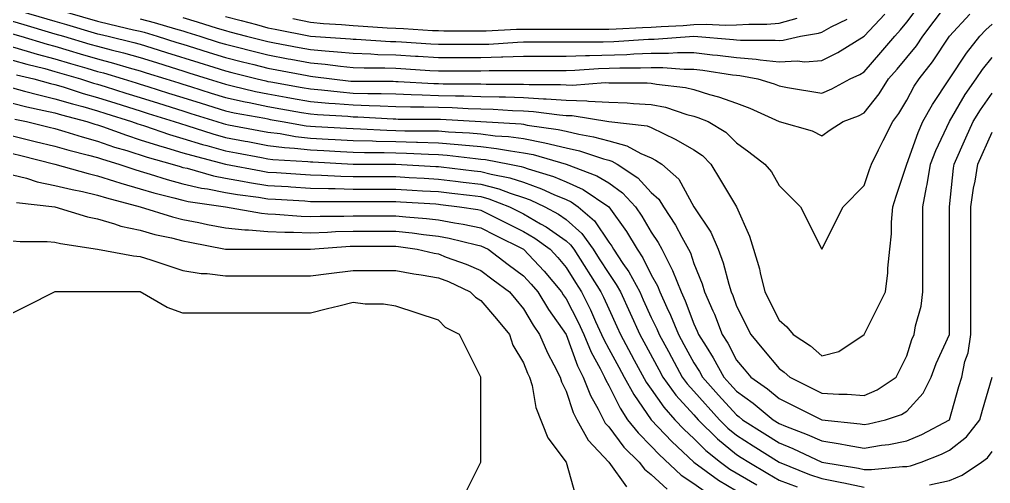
# Model space of a CAD drawing. Header units: inches. Extents: x 794995 to 811195, y 2485918 to 2508058.
# Drawn here: x 797820 to 798504, y 2489353 to 2489680 of the extents above; entities that cross this region are included whole.
import ezdxf

# ---------------------------------------------------------------- set-up
doc = ezdxf.new("R2010")
doc.units = ezdxf.units.IN
doc.header["$MEASUREMENT"] = 0
doc.layers.add('contour', color=7, linetype='Continuous')

msp = doc.modelspace()

# ---------------------------------------------------------------- linework, layer by layer
at = {"layer": 'contour'}
for points in [[(797815.16, 2489687.77), (797845.16, 2489678.95), (797853.34, 2489676.54), (797872.66, 2489670.86), (797875.16, 2489670.13), (797876.59, 2489669.79), (797882.66, 2489668.36), (797900.77, 2489663.97), (797905.16, 2489662.74), (797913.34, 2489660.18), (797923.73, 2489656.93), (797946.59, 2489649.79), (797956.98, 2489646.54), (797965.16, 2489643.99), (797969.66, 2489642.86), (797987.66, 2489638.36), (797993.7, 2489636.9), (797995.16, 2489636.6), (797997.3, 2489636.22), (798019.16, 2489632.36), (798025.16, 2489631.3), (798032.9, 2489630.62), (798045.93, 2489629.13), (798055.16, 2489628.36), (798065.44, 2489628.08), (798074.87, 2489628.08), (798085.16, 2489627.77), (798096.07, 2489627.45), (798103.81, 2489627.01), (798115.16, 2489626.69), (798127.16, 2489626.36), (798133.16, 2489626.36), (798145.16, 2489626.01), (798157.89, 2489625.63), (798162.43, 2489625.63), (798175.16, 2489625.24), (798189.16, 2489624.36), (798191.16, 2489624.36), (798205.16, 2489623.36), (798219.64, 2489622.84), (798220.87, 2489622.65), (798235.16, 2489622), (798248.2, 2489621.4), (798252.53, 2489620.99), (798265.16, 2489620.36), (798275.16, 2489618.36), (798290.16, 2489613.36), (798295.16, 2489612.11), (798298.02, 2489611.22), (798305.16, 2489608.36), (798317.66, 2489600.86), (798325.16, 2489593.36), (798333.73, 2489586.93), (798345.16, 2489578.36), (798349.7, 2489572.91), (798355.16, 2489563.36), (798370.16, 2489548.36), (798385.16, 2489518.36), (798400.16, 2489548.36), (798415.16, 2489563.36), (798418.91, 2489574.61), (798420.16, 2489578.36), (798425.16, 2489588.36), (798428.49, 2489595.03), (798435.16, 2489608.36), (798439.44, 2489614.08), (798445.16, 2489623.36), (798450.38, 2489633.14), (798453.73, 2489638.36), (798463.16, 2489650.36), (798475.16, 2489668.36), (798489.56, 2489683.96)], [(797845.16, 2489687.77), (797875.16, 2489678.95), (797883.73, 2489676.93), (797900.54, 2489672.98), (797905.16, 2489671.89), (797907.95, 2489671.15), (797917.16, 2489668.36), (797930.87, 2489664.07), (797935.16, 2489662.74), (797943.34, 2489660.18), (797953.73, 2489656.93), (797965.16, 2489653.36), (797977.16, 2489650.36), (797985.16, 2489648.36), (797995.16, 2489645.86), (798001.48, 2489644.68), (798022.85, 2489640.67), (798025.16, 2489640.24), (798026.87, 2489640.08), (798040.16, 2489638.36), (798053.62, 2489636.82), (798055.16, 2489636.7), (798056.87, 2489636.65), (798083.45, 2489636.65), (798085.16, 2489636.6), (798086.98, 2489636.54), (798111.92, 2489635.12), (798115.16, 2489635.03), (798118.59, 2489634.93), (798141.73, 2489634.93), (798145.16, 2489634.83), (798148.8, 2489634.72), (798171.52, 2489634.72), (798175.16, 2489634.61), (798179.16, 2489634.36), (798201.16, 2489634.36), (798205.16, 2489634.07), (798209.6, 2489633.92), (798232.55, 2489635.75), (798235.16, 2489635.63), (798238.02, 2489635.5), (798262.3, 2489635.5), (798265.16, 2489635.36), (798268.91, 2489634.61), (798289.16, 2489632.36), (798295.16, 2489630.86), (798306.07, 2489627.45), (798312.53, 2489625.73), (798325.16, 2489621.22), (798334.63, 2489617.84), (798355.16, 2489608.36), (798378.49, 2489601.69), (798385.16, 2489598.36), (798391.16, 2489602.36), (798400.16, 2489608.36), (798411.16, 2489612.36), (798415.16, 2489614.36), (798425.59, 2489627.93), (798432.3, 2489638.36), (798438.24, 2489645.28), (798445.16, 2489653.36), (798451.83, 2489661.69), (798456.41, 2489668.36), (798464.44, 2489679.07), (798475.16, 2489693.36)], [(797905.16, 2489680.71), (797914.93, 2489678.13), (797929.94, 2489673.58), (797935.16, 2489672.11), (797938.09, 2489671.29), (797947.16, 2489668.36), (797960.87, 2489664.07), (797965.16, 2489662.74), (797972.66, 2489660.86), (797984.66, 2489657.86), (797995.16, 2489655.24), (798009.37, 2489652.57), (798011.31, 2489652.21), (798025.16, 2489649.61), (798035.44, 2489648.65), (798046.27, 2489647.25), (798055.16, 2489646.36), (798062.9, 2489646.1), (798077.42, 2489646.1), (798085.16, 2489645.86), (798092.22, 2489645.42), (798109.16, 2489644.36), (798115.16, 2489643.99), (798145.16, 2489643.99), (798150.97, 2489644.17), (798169.35, 2489644.17), (798175.16, 2489644.36), (798205.16, 2489644.36), (798211.37, 2489644.57), (798227.89, 2489645.63), (798242.9, 2489646.1), (798257.42, 2489646.1), (798265.16, 2489646.36), (798273.16, 2489646.36), (798288.24, 2489645.28), (798295.16, 2489645.28), (798301.37, 2489644.57), (798322.3, 2489641.22), (798325.16, 2489640.86), (798327.47, 2489640.67), (798340.16, 2489638.36), (798351.63, 2489634.83), (798355.16, 2489633.36), (798361.16, 2489632.36), (798385.16, 2489628.36), (798392.22, 2489631.3), (798405.16, 2489638.36), (798412, 2489641.52), (798415.16, 2489643.36), (798426.7, 2489656.82), (798436.59, 2489668.36), (798440.71, 2489672.81), (798445.16, 2489678.36), (798453.73, 2489689.79)], [(797935.16, 2489681.49), (797945.4, 2489678.61), (797959.44, 2489674.08), (797965.16, 2489672.36), (797968.32, 2489671.52), (797980.16, 2489668.36), (797992.16, 2489665.36), (797995.16, 2489664.61), (797999.77, 2489663.75), (798017.26, 2489660.47), (798025.16, 2489658.99), (798035.5, 2489658.02), (798044.25, 2489657.45), (798055.16, 2489656.36), (798067.57, 2489655.95), (798072.43, 2489655.63), (798085.16, 2489655.24), (798099.16, 2489654.36), (798101.04, 2489654.24), (798115.16, 2489653.36), (798145.16, 2489653.36), (798159.7, 2489653.82), (798160.68, 2489653.88), (798175.16, 2489654.36), (798205.16, 2489654.36), (798218.71, 2489654.81), (798221.61, 2489654.81), (798247.89, 2489655.63), (798252.75, 2489655.95), (798265.16, 2489656.36), (798277.16, 2489656.36), (798283.62, 2489656.82), (798295.16, 2489656.82), (798308.2, 2489655.32), (798311.83, 2489655.03), (798325.16, 2489653.36), (798339.01, 2489652.21), (798341.83, 2489651.7), (798355.16, 2489650.36), (798367.79, 2489650.99), (798373.16, 2489650.36), (798385.16, 2489651.22), (798396.59, 2489656.93), (798415.16, 2489668.36), (798429.64, 2489683.88)], [(797965.16, 2489682.36), (797976.21, 2489679.41), (797986.98, 2489676.54), (797995.16, 2489674.36), (798000.16, 2489673.36), (798025.16, 2489668.36), (798053.34, 2489666.54), (798055.16, 2489666.36), (798057.23, 2489666.29), (798081.52, 2489664.72), (798085.16, 2489664.61), (798089.16, 2489664.36), (798109.86, 2489663.07), (798115.16, 2489662.74), (798145.16, 2489662.74), (798150.61, 2489662.91), (798171.02, 2489664.22), (798175.16, 2489664.36), (798205.16, 2489664.36), (798209.03, 2489664.49), (798231.29, 2489664.49), (798238.8, 2489664.72), (798263.09, 2489666.29), (798265.16, 2489666.36), (798267.16, 2489666.36), (798295.16, 2489668.36), (798322.94, 2489666.14), (798325.16, 2489665.86), (798327.89, 2489665.63), (798352.43, 2489665.63), (798355.16, 2489665.36), (798358.02, 2489665.5), (798370.16, 2489668.36), (798382.94, 2489670.58), (798385.16, 2489671.36), (798391.83, 2489675.03), (798403.16, 2489680.36)], [(798012.66, 2489680.86), (798025.16, 2489678.36), (798034.25, 2489677.45), (798046.88, 2489676.64), (798055.16, 2489675.86), (798062.22, 2489675.42), (798079.16, 2489674.36), (798085.16, 2489673.99), (798090.61, 2489673.82), (798111.02, 2489672.5), (798115.16, 2489672.36), (798119.03, 2489672.23), (798141.29, 2489672.23), (798145.16, 2489672.11), (798148.91, 2489672.11), (798170.16, 2489673.36), (798235.16, 2489673.36), (798240.3, 2489673.5), (798259, 2489674.52), (798265.16, 2489674.68), (798272.02, 2489675.22), (798287.47, 2489676.05), (798295.16, 2489676.69), (798303.73, 2489676.93), (798317.42, 2489676.1), (798325.16, 2489676.36), (798333.73, 2489676.93), (798346.59, 2489676.93), (798355.16, 2489677.59), (798367.79, 2489680.99)], [(797815.16, 2489678.95), (797823.34, 2489676.54), (797842.66, 2489670.86), (797845.16, 2489670.13), (797851.16, 2489668.36), (797869.7, 2489662.91), (797875.16, 2489661.3), (797884.76, 2489658.76), (797893.45, 2489656.65), (797905.16, 2489653.36), (797916.59, 2489649.79), (797926.98, 2489646.54), (797935.16, 2489643.99), (797939.44, 2489642.65), (797953.16, 2489638.36), (797962.3, 2489635.5), (797965.16, 2489634.61), (797969.96, 2489633.56), (797986.38, 2489629.58), (797995.16, 2489627.77), (798008.02, 2489625.5), (798011.66, 2489624.86), (798025.16, 2489622.48), (798038.13, 2489621.33), (798042.43, 2489621.09), (798055.16, 2489620.03), (798066.51, 2489619.71), (798074.25, 2489619.27), (798085.16, 2489618.95), (798095.44, 2489618.65), (798104.87, 2489618.65), (798115.16, 2489618.36), (798124.89, 2489618.09), (798136.07, 2489617.45), (798145.16, 2489617.19), (798153.73, 2489616.93), (798167.42, 2489616.1), (798175.16, 2489615.86), (798182.22, 2489615.42), (798200.54, 2489612.98), (798205.16, 2489612.65), (798209.3, 2489612.5), (798235.16, 2489608.36), (798262.16, 2489605.36), (798265.16, 2489604.07), (798273.73, 2489599.79), (798282.53, 2489595.73), (798295.16, 2489588.36), (798301.16, 2489584.36), (798307.16, 2489578.36), (798313.91, 2489567.11), (798325.16, 2489548.36), (798334.39, 2489527.59), (798337.16, 2489518.36), (798341.31, 2489504.51), (798341.83, 2489501.7), (798345.16, 2489488.36), (798355.16, 2489468.36), (798360.61, 2489463.82), (798365.16, 2489458.36), (798377.16, 2489450.36), (798385.16, 2489443.36), (798397.16, 2489446.36), (798415.16, 2489458.36), (798430.16, 2489488.36), (798431.83, 2489501.7), (798431.83, 2489505.03), (798433.16, 2489518.36), (798434.25, 2489529.27), (798434.25, 2489537.45), (798435.16, 2489548.36), (798437.66, 2489555.86), (798445.16, 2489578.36), (798452.98, 2489600.54), (798456.41, 2489608.36), (798463.16, 2489620.36), (798475.16, 2489638.36), (798487.16, 2489656.36), (798496.59, 2489668.36), (798500.71, 2489672.81), (798505.16, 2489676.93)], [(797815.16, 2489670.13), (797821.16, 2489668.36), (797839.58, 2489662.78), (797845.16, 2489661.3), (797855.16, 2489658.36), (797862.89, 2489656.09), (797875.16, 2489652.48), (797886.32, 2489649.52), (797897.33, 2489646.19), (797905.16, 2489643.99), (797909.44, 2489642.65), (797923.16, 2489638.36), (797932.3, 2489635.5), (797935.16, 2489634.61), (797940.61, 2489632.91), (797955.16, 2489628.36), (797965.16, 2489625.24), (797979.01, 2489622.21), (797981.83, 2489621.7), (797995.16, 2489618.95), (798004.16, 2489617.36), (798018.73, 2489614.79), (798025.16, 2489613.65), (798030.02, 2489613.23), (798051.52, 2489612), (798055.16, 2489611.69), (798058.4, 2489611.6), (798083.34, 2489610.18), (798085.16, 2489610.13), (798086.87, 2489610.08), (798113.45, 2489610.08), (798115.16, 2489610.03), (798116.78, 2489609.98), (798145.16, 2489608.36), (798173.39, 2489606.6), (798175.16, 2489606.36), (798177.66, 2489605.86), (798199.53, 2489602.74), (798205.16, 2489601.44), (798214.16, 2489599.36), (798224.44, 2489597.65), (798235.16, 2489594.73), (798248.02, 2489591.22), (798257.66, 2489585.86), (798265.16, 2489582.65), (798268.02, 2489581.22), (798272.66, 2489578.36), (798284.57, 2489567.77), (798295.16, 2489548.36), (798307.16, 2489530.36), (798312.3, 2489518.36), (798315.69, 2489508.89), (798319.7, 2489493.82), (798321.41, 2489488.36), (798322.55, 2489485.75), (798325.16, 2489478.36), (798335.16, 2489458.36), (798344.25, 2489447.45), (798355.16, 2489434.36), (798358.69, 2489431.89), (798362.66, 2489428.36), (798385.16, 2489417.11), (798397.16, 2489416.36), (798403.16, 2489416.36), (798415.16, 2489415.5), (798424.16, 2489419.36), (798437.66, 2489428.36), (798445.16, 2489443.36), (798448.69, 2489454.83), (798450.16, 2489458.36), (798451.16, 2489464.36), (798455.16, 2489478.36), (798456.41, 2489488.36), (798456.41, 2489548.36), (798459.01, 2489562.21), (798459.44, 2489564.08), (798461.83, 2489578.36), (798465.56, 2489587.96), (798475.16, 2489608.36), (798486.27, 2489627.25), (798493.91, 2489638.36), (798498.49, 2489645.03), (798505.16, 2489653.36)], [(797815.16, 2489660.86), (797825.59, 2489657.93), (797832.6, 2489655.8), (797845.16, 2489652.48), (797856.07, 2489649.27), (797867.66, 2489645.86), (797875.16, 2489643.65), (797879.34, 2489642.55), (797893.16, 2489638.36), (797902.3, 2489635.5), (797905.16, 2489634.61), (797910.61, 2489632.91), (797925.16, 2489628.36), (797935.16, 2489625.24), (797948.02, 2489621.22), (797965.16, 2489615.86), (797971.31, 2489614.52), (797992.94, 2489610.58), (797995.16, 2489610.13), (797996.66, 2489609.86), (798005.16, 2489608.36), (798022.16, 2489605.36), (798025.16, 2489605.03), (798028.69, 2489604.83), (798050.42, 2489603.62), (798055.16, 2489603.36), (798060.3, 2489603.22), (798079, 2489602.21), (798085.16, 2489602.05), (798091.65, 2489601.88), (798108.67, 2489601.88), (798115.16, 2489601.69), (798122.43, 2489601.09), (798137.05, 2489600.25), (798145.16, 2489599.54), (798155.16, 2489598.36), (798164.57, 2489597.77), (798175.16, 2489596.36), (798190.16, 2489593.36), (798205.16, 2489589.9), (798214.53, 2489587.74), (798231.41, 2489582.11), (798235.16, 2489581.09), (798237.3, 2489580.5), (798241.16, 2489578.36), (798255.56, 2489568.76), (798265.16, 2489558.36), (798270.38, 2489553.58), (798273.73, 2489548.36), (798282.12, 2489535.32), (798286.59, 2489526.93), (798291.41, 2489518.36), (798292.66, 2489515.86), (798295.16, 2489508.36), (798300.87, 2489494.08), (798302.66, 2489488.36), (798308.49, 2489475.03), (798309.56, 2489472.76), (798315.16, 2489458.36), (798318.95, 2489452.15), (798325.16, 2489440.36), (798330.61, 2489433.82), (798335.16, 2489428.36), (798346.88, 2489420.08), (798355.16, 2489413.36), (798365.16, 2489408.36), (798385.16, 2489398.36), (798412.3, 2489395.5), (798415.16, 2489395.03), (798418.02, 2489395.5), (798430.16, 2489398.36), (798441.41, 2489402.11), (798445.16, 2489404.36), (798456.59, 2489416.93), (798462.3, 2489428.36), (798465.69, 2489437.84), (798475.16, 2489458.36), (798475.16, 2489548.36), (798478.02, 2489575.5), (798478.49, 2489578.36), (798486.7, 2489596.82), (798491.83, 2489608.36), (798496.88, 2489616.64), (798505.16, 2489628.36)], [(797815.16, 2489651.49), (797825.4, 2489648.61), (797837.96, 2489645.56), (797845.16, 2489643.65), (797863.16, 2489638.36), (797872.23, 2489635.44), (797875.16, 2489634.61), (797880.61, 2489632.91), (797895.16, 2489628.36), (797905.16, 2489625.24), (797918.02, 2489621.22), (797935.16, 2489615.86), (797940.87, 2489614.08), (797959.16, 2489608.36), (797963.7, 2489606.9), (797965.16, 2489606.49), (797967.47, 2489606.05), (797988.84, 2489602.05), (797995.16, 2489600.86), (798003.73, 2489599.79), (798014.66, 2489597.86), (798025.16, 2489596.69), (798037.51, 2489596.01), (798042.53, 2489595.73), (798055.16, 2489595.03), (798068.87, 2489594.65), (798071.31, 2489594.51), (798085.16, 2489594.15), (798099.75, 2489593.77), (798100.56, 2489593.77), (798115.16, 2489593.36), (798129.01, 2489592.21), (798131.61, 2489591.91), (798145.16, 2489590.71), (798156.21, 2489589.41), (798165.93, 2489587.59), (798175.16, 2489586.36), (798181.83, 2489585.03), (798205.16, 2489578.36), (798226.88, 2489570.08), (798235.16, 2489565.03), (798244.84, 2489558.04), (798253.91, 2489548.36), (798258.49, 2489541.69), (798265.16, 2489530.36), (798269.96, 2489523.16), (798272.66, 2489518.36), (798280.16, 2489503.36), (798286.16, 2489488.36), (798288.95, 2489482.15), (798295.16, 2489465.86), (798297.56, 2489460.76), (798298.49, 2489458.36), (798303.73, 2489449.79), (798308.71, 2489441.91), (798316.16, 2489428.36), (798320.42, 2489423.62), (798325.16, 2489418.36), (798336.77, 2489409.97), (798350.87, 2489398.36), (798355.16, 2489395.63), (798359.77, 2489393.75), (798374.81, 2489388.02), (798385.16, 2489383.36), (798398.2, 2489381.4), (798403.16, 2489380.36), (798415.16, 2489378.36), (798427.16, 2489380.36), (798432.53, 2489380.99), (798445.16, 2489383.36), (798455.59, 2489387.93), (798475.16, 2489398.36), (798481.83, 2489421.69), (798483.73, 2489428.36), (798486.07, 2489439.27), (798488.2, 2489445.32), (798490.16, 2489458.36), (798490.16, 2489548.36), (798492.12, 2489561.4), (798493.16, 2489566.36), (798495.16, 2489578.36), (798505.16, 2489600.86)], [(797818.09, 2489641.29), (797830.16, 2489638.36), (797841.92, 2489635.12), (797845.16, 2489634.36), (797850.87, 2489632.65), (797864.92, 2489628.12), (797875.16, 2489625.24), (797888.02, 2489621.22), (797905.16, 2489615.86), (797910.87, 2489614.08), (797929.16, 2489608.36), (797933.62, 2489606.82), (797938.02, 2489605.5), (797956.38, 2489599.58), (797965.16, 2489597.11), (797979.01, 2489594.51), (797980.95, 2489594.15), (797995.16, 2489591.49), (798006.83, 2489590.03), (798013.91, 2489589.61), (798025.16, 2489588.36), (798034.63, 2489587.84), (798046.34, 2489587.19), (798055.16, 2489586.69), (798063.27, 2489586.47), (798077.05, 2489586.47), (798085.16, 2489586.26), (798092.85, 2489586.05), (798108.3, 2489585.22), (798115.16, 2489585.03), (798121.31, 2489584.52), (798141.29, 2489582.23), (798145.16, 2489581.89), (798148.32, 2489581.52), (798165.16, 2489578.36), (798173.54, 2489576.74), (798175.16, 2489576.22), (798178.49, 2489575.03), (798196.34, 2489569.54), (798205.16, 2489565.86), (798217.16, 2489560.36), (798235.16, 2489548.36), (798247.57, 2489530.78), (798255.16, 2489518.36), (798259.16, 2489512.36), (798265.16, 2489500.36), (798269.44, 2489492.65), (798271.16, 2489488.36), (798276.07, 2489477.45), (798278.71, 2489471.91), (798284.25, 2489458.36), (798288.1, 2489451.3), (798295.16, 2489438.36), (798299.03, 2489432.23), (798301.16, 2489428.36), (798312.53, 2489415.73), (798325.16, 2489401.69), (798327.09, 2489400.3), (798329.44, 2489398.36), (798345.16, 2489388.36), (798355.16, 2489382), (798364.84, 2489378.04), (798385.16, 2489368.36), (798411.02, 2489364.22), (798415.16, 2489363.36), (798420.16, 2489363.36), (798442.16, 2489365.36), (798445.16, 2489365.36), (798447.77, 2489365.75), (798455.16, 2489368.36), (798469.44, 2489374.08), (798475.16, 2489376.93), (798487.16, 2489386.36), (798496.59, 2489398.36), (798498.49, 2489405.03), (798505.16, 2489428.36)], [(797815.16, 2489631.93), (797823.73, 2489629.79), (797833.81, 2489627.01), (797845.16, 2489624.36), (797857.47, 2489620.67), (797864.72, 2489618.8), (797875.16, 2489615.86), (797880.87, 2489614.08), (797899.16, 2489608.36), (797903.54, 2489606.74), (797905.16, 2489606.22), (797908.32, 2489605.2), (797925.93, 2489599.13), (797935.16, 2489596.36), (797949.01, 2489592.21), (797952.12, 2489591.4), (797965.16, 2489587.74), (797973.05, 2489586.26), (797990.54, 2489582.98), (797995.16, 2489582.11), (797998.49, 2489581.69), (798023.28, 2489580.24), (798025.16, 2489580.03), (798026.74, 2489579.94), (798055.16, 2489578.36), (798085.16, 2489578.36), (798113.49, 2489576.7), (798115.16, 2489576.6), (798117.16, 2489576.36), (798140.42, 2489573.62), (798145.16, 2489573.07), (798152.36, 2489571.16), (798165.43, 2489568.63), (798175.16, 2489565.5), (798187.79, 2489560.99), (798196.59, 2489556.93), (798205.16, 2489553.36), (798208.59, 2489551.79), (798213.73, 2489548.36), (798225.16, 2489538.36), (798235.16, 2489523.36), (798237.23, 2489520.43), (798238.49, 2489518.36), (798245.16, 2489508.36), (798249.28, 2489502.48), (798256.98, 2489488.36), (798259.53, 2489482.74), (798265.16, 2489470.36), (798269.03, 2489462.23), (798270.61, 2489458.36), (798277.16, 2489446.36), (798279.28, 2489442.48), (798286.98, 2489428.36), (798290.42, 2489423.62), (798295.16, 2489418.36), (798313.16, 2489398.36), (798319.16, 2489392.36), (798325.16, 2489387.45), (798336.83, 2489380.03), (798355.16, 2489368.36), (798376.59, 2489359.79), (798385.16, 2489356.82), (798399.44, 2489354.08), (798400.68, 2489353.88), (798415.16, 2489350.86)], [(797815.16, 2489621.22), (797825.44, 2489618.65), (797837.33, 2489616.19), (797845.16, 2489614.36), (797849.77, 2489612.98), (797867.66, 2489608.36), (797873.34, 2489606.54), (797875.16, 2489606.05), (797878.69, 2489604.83), (797895.43, 2489598.63), (797905.16, 2489595.5), (797918.13, 2489591.33), (797923.73, 2489589.79), (797935.16, 2489586.36), (797941.31, 2489584.52), (797965.16, 2489578.36), (797990.29, 2489573.5), (797995.16, 2489572.74), (798001.16, 2489572.36), (798018.1, 2489571.3), (798025.16, 2489570.86), (798032.9, 2489570.62), (798046.59, 2489569.79), (798055.16, 2489569.54), (798085.16, 2489569.54), (798094.53, 2489568.99), (798105.16, 2489568.36), (798115.16, 2489567.77), (798127.16, 2489566.36), (798132.53, 2489565.73), (798145.16, 2489564.24), (798157.72, 2489560.92), (798165.69, 2489557.84), (798175.16, 2489554.79), (798179.9, 2489553.1), (798190.16, 2489548.36), (798199.86, 2489543.07), (798205.16, 2489539.36), (798216.21, 2489529.41), (798224.25, 2489518.36), (798228.49, 2489511.69), (798235.16, 2489501.22), (798240.45, 2489493.65), (798243.34, 2489488.36), (798256.98, 2489458.36), (798259.86, 2489453.07), (798270.45, 2489433.65), (798273.34, 2489428.36), (798282.53, 2489415.73), (798295.16, 2489401.69), (798298.16, 2489398.36), (798311.66, 2489384.86), (798325.16, 2489373.82), (798328.49, 2489371.69), (798333.73, 2489368.36), (798347.26, 2489360.47), (798355.16, 2489355.86), (798367.89, 2489351.09)], [(797816.87, 2489610.08), (797825.16, 2489608.36), (797841.16, 2489604.36), (797845.16, 2489603.36), (797852.22, 2489601.3), (797864.25, 2489597.45), (797875.16, 2489594.51), (797887.16, 2489590.36), (797895.69, 2489587.84), (797910.02, 2489583.23), (797927.66, 2489578.36), (797933.34, 2489576.54), (797935.16, 2489576.05), (797938.16, 2489575.36), (797956.83, 2489570.03), (797965.16, 2489568.36), (797977.16, 2489566.36), (797982.19, 2489565.39), (797995.16, 2489563.36), (798009.28, 2489562.48), (798011.16, 2489562.36), (798025.16, 2489561.49), (798037.89, 2489561.09), (798042.43, 2489561.09), (798055.16, 2489560.71), (798085.16, 2489560.71), (798096.83, 2489560.03), (798103.91, 2489559.61), (798115.16, 2489558.95), (798124.63, 2489557.84), (798137.16, 2489556.36), (798145.16, 2489555.42), (798150.74, 2489553.94), (798165.16, 2489548.36), (798171.83, 2489545.03), (798175.16, 2489543.36), (798187.16, 2489536.36), (798191.04, 2489534.24), (798205.16, 2489524.36), (798208.32, 2489521.52), (798210.61, 2489518.36), (798229.7, 2489488.36), (798231.52, 2489484.72), (798235.16, 2489476.36), (798240.78, 2489463.99), (798243.34, 2489458.36), (798251.04, 2489444.24), (798253.16, 2489440.36), (798261.63, 2489424.83), (798265.16, 2489419.79), (798273.98, 2489407.19), (798281.83, 2489398.36), (798288.3, 2489391.5), (798295.16, 2489385.03), (798303.49, 2489376.69), (798313.91, 2489368.36), (798320.42, 2489363.62), (798339.37, 2489352.57)], [(797815.16, 2489598.36), (797828.49, 2489595.03), (797831.16, 2489594.36), (797845.16, 2489590.86), (797854.84, 2489588.04), (797868.84, 2489584.68), (797875.16, 2489582.98), (797878.59, 2489581.79), (797890.16, 2489578.36), (797901.29, 2489574.49), (797905.16, 2489573.36), (797912.22, 2489571.3), (797924.25, 2489567.45), (797935.16, 2489564.51), (797948.28, 2489561.49), (797952.66, 2489560.86), (797965.16, 2489558.36), (797973.73, 2489556.93), (797988.49, 2489555.03), (797995.16, 2489553.99), (798000.45, 2489553.65), (798021.16, 2489552.36), (798025.16, 2489552.11), (798028.8, 2489552), (798051.52, 2489552), (798055.16, 2489551.89), (798085.16, 2489551.89), (798088.49, 2489551.69), (798113.28, 2489550.24), (798115.16, 2489550.13), (798116.74, 2489549.94), (798130.16, 2489548.36), (798143.09, 2489546.29), (798145.16, 2489545.86), (798150.16, 2489543.36), (798163.49, 2489536.69), (798175.16, 2489530.86), (798183.05, 2489526.26), (798193.91, 2489518.36), (798199.35, 2489512.56), (798205.16, 2489505.5), (798211.83, 2489495.03), (798216.07, 2489488.36), (798222.43, 2489475.63), (798225.93, 2489467.59), (798230.16, 2489458.36), (798231.63, 2489454.83), (798235.16, 2489448.36), (798242.22, 2489435.42), (798246.07, 2489428.36), (798252.81, 2489416.01), (798265.16, 2489398.36), (798279.7, 2489382.91), (798295.16, 2489368.36), (798312.53, 2489355.73), (798325.16, 2489348.36)], [(797815.16, 2489585.86), (797821.16, 2489584.36), (797845.16, 2489578.36), (797868.49, 2489571.69), (797875.16, 2489570.18), (797887.16, 2489566.36), (797891.61, 2489564.81), (797905.16, 2489560.86), (797914.84, 2489558.04), (797928.84, 2489554.68), (797935.16, 2489552.98), (797938.91, 2489552.11), (797965.16, 2489548.36), (797990.54, 2489543.75), (797995.16, 2489543.36), (798000.38, 2489543.14), (798018.49, 2489541.69), (798025.16, 2489541.44), (798031.83, 2489541.69), (798048.49, 2489541.69), (798055.16, 2489541.93), (798085.16, 2489541.93), (798092.36, 2489541.16), (798106.88, 2489540.08), (798115.16, 2489539.13), (798126.59, 2489536.93), (798132.75, 2489535.95), (798145.16, 2489533.36), (798155.16, 2489528.36), (798175.16, 2489518.36), (798189.7, 2489502.91), (798201.83, 2489488.36), (798203.09, 2489486.29), (798205.16, 2489483.36), (798213.73, 2489466.93), (798217.66, 2489458.36), (798222.81, 2489446.01), (798229.16, 2489434.36), (798232.16, 2489428.36), (798233.02, 2489426.22), (798235.16, 2489422.36), (798243.16, 2489406.36), (798248.49, 2489398.36), (798255.78, 2489388.99), (798265.16, 2489379.61), (798270.61, 2489373.82), (798286.07, 2489359.27), (798295.16, 2489353.36), (798303.98, 2489347.19)], [(797815.16, 2489570.86), (797825.16, 2489568.36), (797832.66, 2489565.86), (797845.16, 2489563.36), (797857.16, 2489560.36), (797864.57, 2489558.95), (797875.16, 2489556.54), (797881.37, 2489554.57), (797905.16, 2489548.36), (797927.96, 2489541.16), (797935.16, 2489539.36), (797946.41, 2489537.11), (797952.66, 2489535.86), (797965.16, 2489533.36), (797978.8, 2489532), (797981.52, 2489532), (797995.16, 2489530.86), (798007.16, 2489530.36), (798013.16, 2489530.36), (798025.16, 2489529.9), (798037.16, 2489530.36), (798042.75, 2489530.78), (798055.16, 2489531.22), (798085.16, 2489531.22), (798096.77, 2489529.97), (798104.72, 2489528.8), (798115.16, 2489527.59), (798122.9, 2489526.1), (798142, 2489521.52), (798145.16, 2489520.86), (798150.16, 2489518.36), (798164.44, 2489507.65), (798175.16, 2489499.61), (798180.61, 2489493.82), (798185.16, 2489488.36), (798192.75, 2489475.95), (798205.16, 2489458.36), (798213.16, 2489436.36), (798217.16, 2489428.36), (798222.3, 2489415.5), (798227.66, 2489405.86), (798231.41, 2489398.36), (798232.76, 2489395.96), (798235.16, 2489393.36), (798245.87, 2489379.07), (798256.59, 2489368.36), (798260.36, 2489363.56), (798265.16, 2489359.79), (798276.27, 2489349.47)], [(797818.16, 2489551.36), (797845.16, 2489548.36), (797868.1, 2489541.3), (797875.16, 2489539.79), (797887.16, 2489536.36), (797891.52, 2489534.73), (797905.16, 2489531.7), (797915.59, 2489528.8), (797927.16, 2489526.36), (797935.16, 2489524.36), (797940.16, 2489523.36), (797965.16, 2489518.36), (798025.16, 2489518.36), (798053.09, 2489520.43), (798055.16, 2489520.5), (798085.16, 2489520.5), (798087.09, 2489520.3), (798100.16, 2489518.36), (798112.3, 2489515.5), (798115.16, 2489515.03), (798120.61, 2489512.91), (798134.72, 2489507.93), (798145.16, 2489503.36), (798153.73, 2489496.93), (798165.16, 2489488.36), (798169.7, 2489482.91), (798175.16, 2489476.36), (798181.83, 2489465.03), (798186.41, 2489458.36), (798192.12, 2489445.32), (798196.59, 2489436.93), (798200.87, 2489428.36), (798201.83, 2489425.03), (798205.16, 2489418.36), (798210.16, 2489403.36), (798212.66, 2489398.36), (798220.76, 2489383.96), (798235.16, 2489368.36), (798247.79, 2489350.99)], [(797815.16, 2489524.36), (797820.61, 2489523.82), (797839.7, 2489523.82), (797845.16, 2489523.36), (797849.16, 2489522.36), (797875.16, 2489518.36), (797900.54, 2489513.75), (797905.16, 2489513.36), (797912.66, 2489510.86), (797935.16, 2489503.36), (797948.02, 2489501.22), (797952.3, 2489501.22), (797965.16, 2489499.61), (798025.16, 2489499.61), (798038.02, 2489501.22), (798055.16, 2489503.36), (798085.16, 2489503.36), (798097.79, 2489500.99), (798103.16, 2489500.36), (798115.16, 2489498.36), (798122.36, 2489495.56), (798137.66, 2489488.36), (798141.41, 2489484.61), (798145.16, 2489482.36), (798156.07, 2489469.27), (798165.16, 2489458.36), (798167.66, 2489450.86), (798175.16, 2489438.36), (798178.02, 2489431.22), (798179.44, 2489428.36), (798181.16, 2489422.36), (798183.73, 2489406.93), (798192.3, 2489385.5), (798205.16, 2489368.36), (798211.83, 2489345.03)], [(798130.16, 2489338.36), (798145.16, 2489368.36), (798145.16, 2489428.36), (798130.16, 2489458.36), (798120.16, 2489463.36), (798115.16, 2489468.36), (798085.16, 2489478.36), (798076.59, 2489479.79), (798063.73, 2489479.79), (798055.16, 2489480.86), (798045.16, 2489478.36), (798037.16, 2489476.36), (798025.16, 2489473.36), (797935.16, 2489473.36), (797924.25, 2489477.45), (797905.16, 2489488.36), (797845.16, 2489488.36), (797825.16, 2489478.36), (797815.16, 2489473.36)], [(798461.04, 2489352.48), (798475.16, 2489355.5), (798484.16, 2489359.36), (798497.66, 2489368.36), (798502, 2489371.52), (798505.16, 2489375.86)]]:
    msp.add_lwpolyline(points, dxfattribs=at)

doc.saveas('drawing.dxf')
